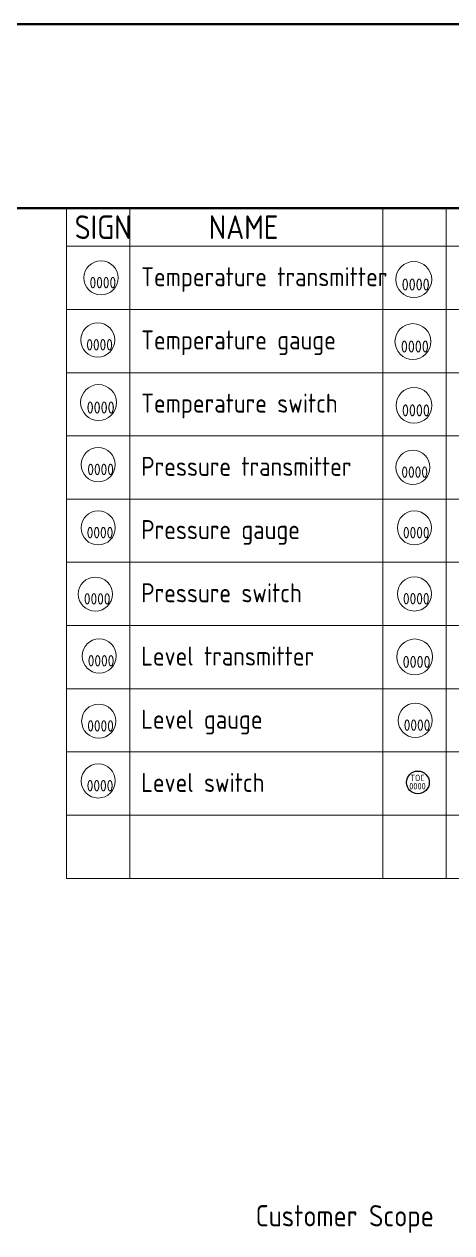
# Model space of a CAD drawing. Header units: millimetres. Extents: x -68339142 to 208, y -167 to 82456658.
# Drawn here: x -68336225 to -68335719, y 82451187 to 82452619 of the extents above; entities that cross this region are included whole.
import ezdxf

# ---------------------------------------------------------------- set-up
doc = ezdxf.new("R2010")
doc.units = ezdxf.units.MM
doc.header["$MEASUREMENT"] = 0
for name, color, linetype, lineweight in [('Border (ISO)', 7, 'Continuous', 50), ('Langurage', 7, 'Continuous', 0), ('图层15动态设备', 7, 'Continuous', 9), ('图框', 7, 'Continuous', 9)]:
    doc.layers.add(name, color=color, linetype=linetype, lineweight=lineweight)
doc.styles.get("Standard").update_dxf_attribs({"font": 'gbenor.shx', "bigfont": 'gbcbig.shx'})

# ---------------------------------------------------------------- blocks, each defined once
blk = doc.blocks.new('Borders A3')
at = {"layer": 'Border (ISO)'}
for p, q in [((0, 297), (420, 297)), ((9.999999999999993, 286.9999999999999), (410, 286.9999999999999))]:
    blk.add_line(p, q, dxfattribs=at)
blk = doc.blocks.new('*U69')
at = {"color": 1, "linetype": 'ByBlock', "lineweight": 9}
blk.add_circle((13.5, -1.8e-15), 13.5, dxfattribs=at)
at = {"color": 1, "linetype": 'ByBlock', "lineweight": 9, "flags": 1}
for tag, p in [('YQJ_ITEMID', (24.38943776185624, 7.984361569487646)), ('YQJ_CLASS_NAME', (24.3999337322457, 3.682376766385232)), ('供电电源', (24.91061420759434, -5.225861052161235)), ('品牌', (24.8201266641081, -0.6865745397071805)), ('量程上限', (24.77570711221415, -14.9326032799006)), ('控制方式', (25.04552130297452, -9.989354953061365)), ('量程下限', (24.64080013634884, -19.96572891749793)), ('输入信号类型2', (24.41907406160681, -30.47782268224296)), ('输入信号类型1', (24.5918368282837, -25.28992703947256))]:
    blk.add_attdef(tag, p, '', height=5, dxfattribs=at)
at = {"color": 1, "linetype": 'ByBlock', "lineweight": 13}
blk.add_attdef('YQJ_NO', (4.419494115506676, -8.260460470582805), '', height=9, dxfattribs=at)
at = {"color": 1, "linetype": 'ByBlock', "lineweight": 13, "flags": 2}
blk.add_attdef('YQJ_CODE', (7.181431612304732, -0.3770963063832848), '', height=9, dxfattribs=at)
at = {"color": 1, "linetype": 'ByBlock', "lineweight": 9}
blk.add_attdef('尺寸', (-11.61090940447393, -20.93206571894052), '', height=6.3, dxfattribs=at)
blk = doc.blocks.new('*U68')
at = {"color": 1, "linetype": 'ByBlock', "lineweight": 9}
blk.add_circle((2.5e-15, 13.5), 13.5, dxfattribs=at)
at = {"color": 1, "linetype": 'ByBlock', "lineweight": 13, "flags": 2}
blk.add_attdef('YQJ_CODE', (-5.234884717686508, 13.23119865297995), '', height=9, dxfattribs=at)
at = {"color": 1, "linetype": 'ByBlock', "lineweight": 13}
blk.add_attdef('YQJ_NO', (-8.605544454649497, 5.239539529417197), '', height=9, dxfattribs=at)
at = {"color": 1, "linetype": 'ByBlock', "lineweight": 9, "flags": 1}
for tag, p in [('YQJ_ITEMID', (25.00368285898367, 7.984361569487646)), ('YQJ_CLASS_NAME', (25.01417882937312, 3.682376766385232)), ('供电电源', (25.52485930472176, -5.225861052161235)), ('品牌', (25.43437176123552, -0.6865745397071805)), ('量程上限', (25.38995220934157, -14.9326032799006)), ('控制方式', (25.65976640010194, -9.989354953061365)), ('量程下限', (25.25504523347627, -19.96572891749793)), ('输入信号类型2', (25.03331915873423, -30.47782268224296)), ('输入信号类型1', (25.20608192541113, -25.28992703947256))]:
    blk.add_attdef(tag, p, '', height=5, dxfattribs=at)
at = {"color": 1, "linetype": 'ByBlock', "lineweight": 9}
blk.add_attdef('尺寸', (-11.61090940447393, -20.93206571894052), '', height=6.3, dxfattribs=at)
blk = doc.blocks.new('*U67')
at = {"color": 1, "linetype": 'ByBlock', "lineweight": 9}
blk.add_circle((2.5e-15, 13.5), 13.5, dxfattribs=at)
at = {"color": 1, "linetype": 'ByBlock', "lineweight": 13, "flags": 2}
blk.add_attdef('YQJ_CODE', (-6.469249383496933, 13.23119865297995), '', height=9, dxfattribs=at)
at = {"color": 1, "linetype": 'ByBlock', "lineweight": 13}
blk.add_attdef('YQJ_NO', (-9.080505884493322, 5.239539529417197), '', height=9, dxfattribs=at)
at = {"color": 1, "linetype": 'ByBlock', "lineweight": 9, "flags": 1}
for tag, p in [('YQJ_ITEMID', (23.25464417363037, 7.984361569487646)), ('YQJ_CLASS_NAME', (23.26514014401982, 3.682376766385232)), ('供电电源', (23.77582061936846, -5.225861052161235)), ('品牌', (23.68533307588223, -0.6865745397071805)), ('量程上限', (23.64091352398827, -14.9326032799006)), ('控制方式', (23.91072771474865, -9.989354953061365)), ('量程下限', (23.50600654812297, -19.96572891749793)), ('输入信号类型2', (23.28428047338093, -30.47782268224296)), ('输入信号类型1', (23.45704324005783, -25.28992703947256))]:
    blk.add_attdef(tag, p, '', height=5, dxfattribs=at)
at = {"color": 1, "linetype": 'ByBlock', "lineweight": 9}
blk.add_attdef('尺寸', (-11.61090940447393, -20.93206571894052), '', height=6.3, dxfattribs=at)
blk = doc.blocks.new('*U226')
at = {"color": 1, "linetype": 'ByBlock', "lineweight": 9}
blk.add_circle((2.5e-15, 13.5), 13.5, dxfattribs=at)
at = {"color": 1, "linetype": 'ByBlock', "lineweight": 13, "flags": 2}
blk.add_attdef('YQJ_CODE', (-6.047647470191439, 12.96046075160407), '', height=9, dxfattribs=at)
at = {"color": 1, "linetype": 'ByBlock', "lineweight": 13}
blk.add_attdef('YQJ_NO', (-9.080505884493322, 5.239539529417197), '', height=9, dxfattribs=at)
at = {"color": 1, "linetype": 'ByBlock', "lineweight": 9, "flags": 1}
for tag, p in [('YQJ_ITEMID', (23.77519296115133, 7.984361569487646)), ('YQJ_CLASS_NAME', (23.78568893154079, 3.682376766385232)), ('供电电源', (24.29636940688943, -5.225861052161235)), ('品牌', (24.20588186340319, -0.6865745397071805)), ('量程上限', (24.16146231150924, -14.9326032799006)), ('控制方式', (24.43127650226961, -9.989354953061365)), ('量程下限', (24.02655533564393, -19.96572891749793)), ('输入信号类型2', (23.8048292609019, -30.47782268224296)), ('输入信号类型1', (23.97759202757879, -25.28992703947256))]:
    blk.add_attdef(tag, p, '', height=5, dxfattribs=at)
at = {"color": 1, "linetype": 'ByBlock', "lineweight": 9}
blk.add_attdef('尺寸', (-8.497108270957689, -12.81824943221918), '', height=6.3, dxfattribs=at)
blk = doc.blocks.new('*U227')
at = {"color": 1, "linetype": 'ByBlock', "lineweight": 9}
blk.add_circle((2.5e-15, 13.5), 13.5, dxfattribs=at)
at = {"color": 1, "linetype": 'ByBlock', "lineweight": 13, "flags": 2}
blk.add_attdef('YQJ_CODE', (-6.456933801984994, 14.10388968400402), '', height=9, dxfattribs=at)
at = {"color": 1, "linetype": 'ByBlock', "lineweight": 13}
blk.add_attdef('YQJ_NO', (-9.080505884493322, 5.239539529417197), '', height=9, dxfattribs=at)
at = {"color": 1, "linetype": 'ByBlock', "lineweight": 9, "flags": 1}
for tag, p in [('YQJ_ITEMID', (24.91794100715924, 7.984361569487646)), ('YQJ_CLASS_NAME', (24.9284369775487, 3.682376766385232)), ('供电电源', (25.43911745289734, -5.225861052161235)), ('品牌', (25.3486299094111, -0.6865745397071805)), ('控制方式', (25.57402454827752, -9.989354953061365)), ('量程下限', (25.16930338165184, -19.96572891749793)), ('量程上限', (25.30421035751715, -14.9326032799006)), ('输入信号类型2', (24.94757730690981, -30.47782268224296)), ('输入信号类型1', (25.1203400735867, -25.28992703947256))]:
    blk.add_attdef(tag, p, '', height=5, dxfattribs=at)
at = {"color": 1, "linetype": 'ByBlock', "lineweight": 9}
blk.add_attdef('尺寸', (-8.497108270957689, -12.81824943221918), '', height=6.3, dxfattribs=at)
blk = doc.blocks.new('*U114')
at = {"color": 1, "linetype": 'ByBlock', "lineweight": 9}
blk.add_circle((2.5e-15, 13.5), 13.5, dxfattribs=at)
at = {"color": 1, "linetype": 'ByBlock', "lineweight": 13, "flags": 2}
blk.add_attdef('YQJ_CODE', (-6.456933801984994, 14.10388968400402), '', height=9, dxfattribs=at)
at = {"color": 1, "linetype": 'ByBlock', "lineweight": 13}
blk.add_attdef('YQJ_NO', (-9.080505884493322, 5.239539529417197), '', height=9, dxfattribs=at)
at = {"color": 1, "linetype": 'ByBlock', "lineweight": 9, "flags": 1}
for tag, p in [('YQJ_ITEMID', (24.91794100715924, 7.984361569487646)), ('YQJ_CLASS_NAME', (24.9284369775487, 3.682376766385232)), ('供电电源', (25.43911745289734, -5.225861052161235)), ('品牌', (25.3486299094111, -0.6865745397071805)), ('量程上限', (25.30421035751715, -14.9326032799006)), ('控制方式', (25.57402454827752, -9.989354953061365)), ('量程下限', (25.16930338165184, -19.96572891749793)), ('输入信号类型2', (24.94757730690981, -30.47782268224296)), ('输入信号类型1', (25.1203400735867, -25.28992703947256))]:
    blk.add_attdef(tag, p, '', height=5, dxfattribs=at)
at = {"color": 1, "linetype": 'ByBlock', "lineweight": 9}
blk.add_attdef('尺寸', (-11.61090940447393, -20.93206571894052), '', height=6.3, dxfattribs=at)
blk = doc.blocks.new('*U113')
at = {"color": 1, "linetype": 'ByBlock', "lineweight": 9}
blk.add_circle((13.88407585491368, -0.1131624095753085), 13.5, dxfattribs=at)
at = {"color": 1, "linetype": 'ByBlock', "lineweight": 9, "flags": 1}
for tag, p in [('YQJ_ITEMID', (24.91794100715924, 7.984361569487646)), ('YQJ_CLASS_NAME', (24.9284369775487, 3.682376766385232)), ('供电电源', (25.43911745289734, -5.225861052161235)), ('品牌', (25.3486299094111, -0.6865745397071805)), ('量程上限', (25.30421035751715, -14.9326032799006)), ('控制方式', (25.57402454827752, -9.989354953061365)), ('量程下限', (25.16930338165184, -19.96572891749793)), ('输入信号类型2', (24.94757730690981, -30.47782268224296)), ('输入信号类型1', (25.1203400735867, -25.28992703947256))]:
    blk.add_attdef(tag, p, '', height=5, dxfattribs=at)
at = {"color": 1, "linetype": 'ByBlock', "lineweight": 13}
blk.add_attdef('YQJ_NO', (4.803569970420357, -8.373622880158111), '', height=9, dxfattribs=at)
at = {"color": 1, "linetype": 'ByBlock', "lineweight": 13, "flags": 2}
blk.add_attdef('YQJ_CODE', (7.427142052928684, 0.4907272744287167), '', height=9, dxfattribs=at)
at = {"color": 1, "linetype": 'ByBlock', "lineweight": 9}
blk.add_attdef('尺寸', (-11.61090940447393, -20.93206571894052), '', height=6.3, dxfattribs=at)
blk = doc.blocks.new('*U66')
at = {"color": 1, "linetype": 'ByBlock', "lineweight": 9}
blk.add_circle((-13.5, 0), 13.5, dxfattribs=at)
at = {"color": 1, "linetype": 'ByBlock', "lineweight": 13, "flags": 2}
blk.add_attdef('YQJ_CODE', (-19.956933801985, 0.6038896840040238), '', height=9, dxfattribs=at)
at = {"color": 1, "linetype": 'ByBlock', "lineweight": 9, "flags": 1}
for tag, p in [('YQJ_ITEMID', (24.91794100715924, 7.984361569487646)), ('YQJ_CLASS_NAME', (24.9284369775487, 3.682376766385232)), ('供电电源', (25.43911745289734, -5.225861052161235)), ('品牌', (25.3486299094111, -0.6865745397071805)), ('控制方式', (25.57402454827752, -9.989354953061365)), ('量程下限', (25.16930338165184, -19.96572891749793)), ('量程上限', (25.30421035751715, -14.9326032799006)), ('输入信号类型2', (24.94757730690981, -30.47782268224296)), ('输入信号类型1', (25.1203400735867, -25.28992703947256))]:
    blk.add_attdef(tag, p, '', height=5, dxfattribs=at)
at = {"color": 1, "linetype": 'ByBlock', "lineweight": 13}
blk.add_attdef('YQJ_NO', (-22.58050588449332, -8.260460470582803), '', height=9, dxfattribs=at)
at = {"color": 1, "linetype": 'ByBlock', "lineweight": 9}
blk.add_attdef('尺寸', (-8.497108270957689, -12.81824943221918), '', height=6.3, dxfattribs=at)
blk = doc.blocks.new('*U225')
at = {"color": 1, "linetype": 'ByBlock', "lineweight": 9}
blk.add_circle((-13.5, 0), 13.5, dxfattribs=at)
at = {"color": 1, "linetype": 'ByBlock', "lineweight": 13, "flags": 2}
blk.add_attdef('YQJ_CODE', (-19.956933801985, 0.6038896840040252), '', height=9, dxfattribs=at)
at = {"color": 1, "linetype": 'ByBlock', "lineweight": 9, "flags": 1}
for tag, p in [('YQJ_ITEMID', (24.91794100715924, 7.984361569487646)), ('YQJ_CLASS_NAME', (24.9284369775487, 3.682376766385232)), ('供电电源', (25.43911745289734, -5.225861052161235)), ('品牌', (25.3486299094111, -0.6865745397071805)), ('控制方式', (25.57402454827752, -9.989354953061365)), ('量程下限', (25.16930338165184, -19.96572891749793)), ('量程上限', (25.30421035751715, -14.9326032799006)), ('输入信号类型2', (24.94757730690981, -30.47782268224296)), ('输入信号类型1', (25.1203400735867, -25.28992703947256))]:
    blk.add_attdef(tag, p, '', height=5, dxfattribs=at)
at = {"color": 1, "linetype": 'ByBlock', "lineweight": 13}
blk.add_attdef('YQJ_NO', (-22.58050588449332, -8.260460470582803), '', height=9, dxfattribs=at)
at = {"color": 1, "linetype": 'ByBlock', "lineweight": 9}
blk.add_attdef('尺寸', (-8.497108270957689, -12.81824943221918), '', height=6.3, dxfattribs=at)
blk = doc.blocks.new('*U70')
at = {"color": 1, "linetype": 'ByBlock', "lineweight": 9}
blk.add_circle((-13.5, 0), 13.5, dxfattribs=at)
at = {"color": 1, "linetype": 'ByBlock', "lineweight": 9, "flags": 1}
for tag, p in [('YQJ_ITEMID', (23.94786472020496, 7.984361569487646)), ('YQJ_CLASS_NAME', (23.95836069059442, 3.682376766385232)), ('供电电源', (24.46904116594305, -5.225861052161235)), ('品牌', (24.37855362245682, -0.6865745397071805)), ('量程上限', (24.33413407056287, -14.9326032799006)), ('控制方式', (24.60394826132324, -9.989354953061365)), ('量程下限', (24.19922709469756, -19.96572891749793)), ('输入信号类型2', (23.97750101995553, -30.47782268224296)), ('输入信号类型1', (24.15026378663242, -25.28992703947256))]:
    blk.add_attdef(tag, p, '', height=5, dxfattribs=at)
at = {"color": 1, "linetype": 'ByBlock', "lineweight": 13}
blk.add_attdef('YQJ_NO', (-22.58050588449332, -8.260460470582803), '', height=9, dxfattribs=at)
at = {"color": 1, "linetype": 'ByBlock', "lineweight": 13, "flags": 2}
blk.add_attdef('YQJ_CODE', (-20.25204196241611, -0.2688013470200534), '', height=9, dxfattribs=at)
at = {"color": 1, "linetype": 'ByBlock', "lineweight": 9}
blk.add_attdef('尺寸', (-11.61090940447393, -20.93206571894052), '', height=6.3, dxfattribs=at)
blk = doc.blocks.new('*U222')
at = {"color": 1, "linetype": 'ByBlock', "lineweight": 9}
blk.add_circle((2.5e-15, 13.5), 13.5, dxfattribs=at)
at = {"color": 1, "linetype": 'ByBlock', "lineweight": 13, "flags": 2}
blk.add_attdef('YQJ_CODE', (-6.456933801984994, 14.10388968400402), '', height=9, dxfattribs=at)
at = {"color": 1, "linetype": 'ByBlock', "lineweight": 13}
blk.add_attdef('YQJ_NO', (-9.080505884493322, 5.239539529417197), '', height=9, dxfattribs=at)
at = {"color": 1, "linetype": 'ByBlock', "lineweight": 9, "flags": 1}
for tag, p in [('YQJ_ITEMID', (24.91794100715924, 7.984361569487646)), ('YQJ_CLASS_NAME', (24.9284369775487, 3.682376766385232)), ('供电电源', (25.43911745289734, -5.225861052161235)), ('品牌', (25.3486299094111, -0.6865745397071805)), ('量程上限', (25.30421035751715, -14.9326032799006)), ('控制方式', (25.57402454827752, -9.989354953061365)), ('量程下限', (25.16930338165184, -19.96572891749793)), ('输入信号类型2', (24.94757730690981, -30.47782268224296)), ('输入信号类型1', (25.1203400735867, -25.28992703947256))]:
    blk.add_attdef(tag, p, '', height=5, dxfattribs=at)
at = {"color": 1, "linetype": 'ByBlock', "lineweight": 9}
blk.add_attdef('尺寸', (-11.61090940447393, -20.93206571894052), '', height=6.3, dxfattribs=at)
blk = doc.blocks.new('*U223')
at = {"color": 1, "linetype": 'ByBlock', "lineweight": 9}
blk.add_circle((2.5e-15, 13.5), 13.5, dxfattribs=at)
at = {"color": 1, "linetype": 'ByBlock', "lineweight": 13, "flags": 2}
blk.add_attdef('YQJ_CODE', (-6.456933801984994, 14.10388968400402), '', height=9, dxfattribs=at)
at = {"color": 1, "linetype": 'ByBlock', "lineweight": 13}
blk.add_attdef('YQJ_NO', (-9.080505884493322, 5.239539529417197), '', height=9, dxfattribs=at)
at = {"color": 1, "linetype": 'ByBlock', "lineweight": 9, "flags": 1}
for tag, p in [('YQJ_ITEMID', (24.91794100715924, 7.984361569487646)), ('YQJ_CLASS_NAME', (24.9284369775487, 3.682376766385232)), ('供电电源', (25.43911745289734, -5.225861052161235)), ('品牌', (25.3486299094111, -0.6865745397071805)), ('控制方式', (25.57402454827752, -9.989354953061365)), ('量程下限', (25.16930338165184, -19.96572891749793)), ('量程上限', (25.30421035751715, -14.9326032799006)), ('输入信号类型2', (24.94757730690981, -30.47782268224296)), ('输入信号类型1', (25.1203400735867, -25.28992703947256))]:
    blk.add_attdef(tag, p, '', height=5, dxfattribs=at)
at = {"color": 1, "linetype": 'ByBlock', "lineweight": 9}
blk.add_attdef('尺寸', (-8.497108270957689, -12.81824943221918), '', height=6.3, dxfattribs=at)
blk = doc.blocks.new('*U224')
at = {"color": 1, "linetype": 'ByBlock', "lineweight": 9}
blk.add_circle((13.5, -1.7e-15), 13.5, dxfattribs=at)
at = {"color": 1, "linetype": 'ByBlock', "lineweight": 13, "flags": 2}
blk.add_attdef('YQJ_CODE', (7.043066198015004, 0.6038896840040235), '', height=9, dxfattribs=at)
at = {"color": 1, "linetype": 'ByBlock', "lineweight": 9, "flags": 1}
for tag, p in [('YQJ_ITEMID', (24.91794100715924, 7.984361569487646)), ('YQJ_CLASS_NAME', (24.9284369775487, 3.682376766385232)), ('供电电源', (25.43911745289734, -5.225861052161235)), ('品牌', (25.3486299094111, -0.6865745397071805)), ('量程上限', (25.30421035751715, -14.9326032799006)), ('控制方式', (25.57402454827752, -9.989354953061365)), ('量程下限', (25.16930338165184, -19.96572891749793)), ('输入信号类型2', (24.94757730690981, -30.47782268224296)), ('输入信号类型1', (25.1203400735867, -25.28992703947256))]:
    blk.add_attdef(tag, p, '', height=5, dxfattribs=at)
at = {"color": 1, "linetype": 'ByBlock', "lineweight": 13}
blk.add_attdef('YQJ_NO', (4.419494115506676, -8.260460470582805), '', height=9, dxfattribs=at)
at = {"color": 1, "linetype": 'ByBlock', "lineweight": 9}
blk.add_attdef('尺寸', (-11.61090940447393, -20.93206571894052), '', height=6.3, dxfattribs=at)
blk = doc.blocks.new('*U219')
at = {"color": 1, "linetype": 'ByBlock', "lineweight": 9}
blk.add_circle((-13.5, 0), 13.5, dxfattribs=at)
at = {"color": 1, "linetype": 'ByBlock', "lineweight": 13, "flags": 2}
blk.add_attdef('YQJ_CODE', (-19.956933801985, 0.6038896840040238), '', height=9, dxfattribs=at)
at = {"color": 1, "linetype": 'ByBlock', "lineweight": 9, "flags": 1}
for tag, p in [('YQJ_ITEMID', (24.91794100715924, 7.984361569487646)), ('YQJ_CLASS_NAME', (24.9284369775487, 3.682376766385232)), ('供电电源', (25.43911745289734, -5.225861052161235)), ('品牌', (25.3486299094111, -0.6865745397071805)), ('量程上限', (25.30421035751715, -14.9326032799006)), ('控制方式', (25.57402454827752, -9.989354953061365)), ('量程下限', (25.16930338165184, -19.96572891749793)), ('输入信号类型2', (24.94757730690981, -30.47782268224296)), ('输入信号类型1', (25.1203400735867, -25.28992703947256))]:
    blk.add_attdef(tag, p, '', height=5, dxfattribs=at)
at = {"color": 1, "linetype": 'ByBlock', "lineweight": 13}
blk.add_attdef('YQJ_NO', (-22.58050588449332, -8.260460470582803), '', height=9, dxfattribs=at)
at = {"color": 1, "linetype": 'ByBlock', "lineweight": 9}
blk.add_attdef('尺寸', (-8.497108270957689, -12.81824943221918), '', height=6.3, dxfattribs=at)
blk = doc.blocks.new('*U220')
at = {"color": 1, "linetype": 'ByBlock', "lineweight": 9}
blk.add_circle((2.5e-15, 13.5), 13.5, dxfattribs=at)
at = {"color": 1, "linetype": 'ByBlock', "lineweight": 13, "flags": 2}
blk.add_attdef('YQJ_CODE', (-5.669102071999076, 13.23119865297995), '', height=9, dxfattribs=at)
at = {"color": 1, "linetype": 'ByBlock', "lineweight": 13}
blk.add_attdef('YQJ_NO', (-8.927155498939827, 5.239539529417197), '', height=9, dxfattribs=at)
at = {"color": 1, "linetype": 'ByBlock', "lineweight": 9, "flags": 1}
for tag, p in [('YQJ_ITEMID', (24.75798511655375, 7.984361569487646)), ('YQJ_CLASS_NAME', (24.76848108694321, 3.682376766385232)), ('供电电源', (25.27916156229185, -5.225861052161235)), ('品牌', (25.18867401880561, -0.6865745397071805)), ('控制方式', (25.41406865767203, -9.989354953061365)), ('量程下限', (25.00934749104636, -19.96572891749793)), ('量程上限', (25.14425446691166, -14.9326032799006)), ('输入信号类型2', (24.78762141630432, -30.47782268224296)), ('输入信号类型1', (24.96038418298122, -25.28992703947256))]:
    blk.add_attdef(tag, p, '', height=5, dxfattribs=at)
at = {"color": 1, "linetype": 'ByBlock', "lineweight": 9}
blk.add_attdef('尺寸', (-8.497108270957689, -12.81824943221918), '', height=6.3, dxfattribs=at)
blk = doc.blocks.new('*U221')
at = {"color": 1, "linetype": 'ByBlock', "lineweight": 9}
blk.add_circle((13.5, -1.8e-15), 13.5, dxfattribs=at)
at = {"color": 1, "linetype": 'ByBlock', "lineweight": 13, "flags": 2}
blk.add_attdef('YQJ_CODE', (7.043066198015004, 0.603889684004022), '', height=9, dxfattribs=at)
at = {"color": 1, "linetype": 'ByBlock', "lineweight": 9, "flags": 1}
for tag, p in [('YQJ_ITEMID', (24.91794100715924, 7.984361569487646)), ('YQJ_CLASS_NAME', (24.9284369775487, 3.682376766385232)), ('供电电源', (25.43911745289734, -5.225861052161235)), ('品牌', (25.3486299094111, -0.6865745397071805)), ('量程上限', (25.30421035751715, -14.9326032799006)), ('控制方式', (25.57402454827752, -9.989354953061365)), ('量程下限', (25.16930338165184, -19.96572891749793)), ('输入信号类型2', (24.94757730690981, -30.47782268224296)), ('输入信号类型1', (25.1203400735867, -25.28992703947256))]:
    blk.add_attdef(tag, p, '', height=5, dxfattribs=at)
at = {"color": 1, "linetype": 'ByBlock', "lineweight": 13}
blk.add_attdef('YQJ_NO', (4.419494115506676, -8.260460470582805), '', height=9, dxfattribs=at)
at = {"color": 1, "linetype": 'ByBlock', "lineweight": 9}
blk.add_attdef('尺寸', (-11.61090940447393, -20.93206571894052), '', height=6.3, dxfattribs=at)
blk = doc.blocks.new('*U218')
at = {"color": 1, "linetype": 'ByBlock', "lineweight": 9}
blk.add_circle((2.5e-15, 13.5), 13.5, dxfattribs=at)
at = {"color": 1, "linetype": 'ByBlock', "lineweight": 13, "flags": 2}
blk.add_attdef('YQJ_CODE', (-6.456933801984994, 14.10388968400402), '', height=9, dxfattribs=at)
at = {"color": 1, "linetype": 'ByBlock', "lineweight": 13}
blk.add_attdef('YQJ_NO', (-9.080505884493322, 5.239539529417197), '', height=9, dxfattribs=at)
at = {"color": 1, "linetype": 'ByBlock', "lineweight": 9, "flags": 1}
for tag, p in [('YQJ_ITEMID', (24.91794100715924, 7.984361569487646)), ('YQJ_CLASS_NAME', (24.9284369775487, 3.682376766385232)), ('供电电源', (25.43911745289734, -5.225861052161235)), ('品牌', (25.3486299094111, -0.6865745397071805)), ('量程上限', (25.30421035751715, -14.9326032799006)), ('控制方式', (25.57402454827752, -9.989354953061365)), ('量程下限', (25.16930338165184, -19.96572891749793)), ('输入信号类型2', (24.94757730690981, -30.47782268224296)), ('输入信号类型1', (25.1203400735867, -25.28992703947256))]:
    blk.add_attdef(tag, p, '', height=5, dxfattribs=at)
at = {"color": 1, "linetype": 'ByBlock', "lineweight": 9}
blk.add_attdef('尺寸', (-11.61090940447393, -20.93206571894052), '', height=6.3, dxfattribs=at)

msp = doc.modelspace()

# ---------------------------------------------------------------- linework, layer by layer
msp.add_circle((-68335758.95339115, 82451720.57789588), 13.5)
at = {"layer": '图框', "color": 6, "linetype": 'ByBlock', "lineweight": 9}
for p, q in [((-68335051.05897956, 82452401.17503326), (-68338924.05719475, 82452401.17503326)), ((-68336175.24566579, 82452401.17498659), (-68336175.24566579, 82451606.7496817)), ((-68336100.29988672, 82452401.17498659), (-68336100.29988672, 82451606.7496817)), ((-68335800.51677038, 82452401.17498659), (-68335800.51677038, 82451606.7496817)), ((-68335725.5709913, 82452401.17498659), (-68335725.5709913, 82451606.7496817)), ((-68336175.24566579, 82452356.20747253), (-68335800.51677038, 82452356.20747253)), ((-68335800.51677038, 82452356.20747253), (-68335425.78787498, 82452356.20747253)), ((-68336175.24566579, 82452281.26169343), (-68335800.51677038, 82452281.26169343)), ((-68335800.51677038, 82452281.26169343), (-68335425.78787498, 82452281.26169343)), ((-68336175.24566579, 82452206.31591435), (-68335800.51677038, 82452206.31591435)), ((-68335800.51677038, 82452206.31591435), (-68335425.78787498, 82452206.31591435)), ((-68336175.24566579, 82452131.37013526), (-68335800.51677038, 82452131.37013526)), ((-68335800.51677038, 82452131.37013526), (-68335425.78787498, 82452131.37013526)), ((-68336175.24566579, 82452056.42435616), (-68335800.51677038, 82452056.42435616)), ((-68335800.51677038, 82452056.42435616), (-68335425.78787498, 82452056.42435616)), ((-68336175.24566579, 82451981.4785771), (-68335800.51677038, 82451981.4785771)), ((-68335800.51677038, 82451981.4785771), (-68335425.78787498, 82451981.4785771)), ((-68336175.24566579, 82451906.53279804), (-68335800.51677038, 82451906.53279804)), ((-68335800.51677038, 82451906.53279804), (-68335425.78787498, 82451906.53279804)), ((-68336175.24566579, 82451831.58701895), (-68335800.51677038, 82451831.58701895)), ((-68335800.51677038, 82451831.58701895), (-68335425.78787498, 82451831.58701895)), ((-68336175.24566579, 82451756.64123985), (-68335800.51677038, 82451756.64123985)), ((-68335800.51677038, 82451756.64123985), (-68335425.78787498, 82451756.64123985)), ((-68336175.24566579, 82451681.69546081), (-68335800.51677038, 82451681.69546081)), ((-68335800.51677038, 82451681.69546081), (-68335425.78787498, 82451681.69546081)), ((-68336175.24566579, 82451606.7496817), (-68335800.51677038, 82451606.7496817)), ((-68335800.51677038, 82451606.7496817), (-68335425.78787498, 82451606.7496817))]:
    msp.add_line(p, q, dxfattribs=at)

# ---------------------------------------------------------------- block references
at = {"xscale": 21.8262244274396, "yscale": 21.8262244274396, "zscale": 21.8262244274396}
msp.add_blockref('Borders A3', (-68339142.31943902, 82446137.04862258), dxfattribs=at)
ref = msp.add_blockref('*U69', (-68336154.62812161, 82452318.69926168), dxfattribs=dict(xscale=1.498915581623994, yscale=1.498915581623994, zscale=1.498915581623994))
ref.add_attrib('YQJ_NO', '0000', (-68336148.00367302, 82452306.31752877), dxfattribs={"color": 1, "linetype": 'ByBlock', "lineweight": 13, "height": 13.49024023461594})
ref = msp.add_blockref('*U68', (-68336137.77277619, 82452077.03444542), dxfattribs=dict(xscale=1.498915581623994, yscale=1.498915581623994, zscale=1.498915581623994))
ref.add_attrib('YQJ_NO', '0000', (-68336150.67176086, 82452084.88807286), dxfattribs={"color": 1, "linetype": 'ByBlock', "lineweight": 13, "height": 13.49024023461594})
ref = msp.add_blockref('*U67', (-68336137.77277619, 82452002.08866635), dxfattribs=dict(xscale=1.498915581623994, yscale=1.498915581623994, zscale=1.498915581623994))
ref.add_attrib('YQJ_NO', '0000', (-68336151.38368794, 82452009.9422938), dxfattribs={"color": 1, "linetype": 'ByBlock', "lineweight": 13, "height": 13.49024023461594})
ref = msp.add_blockref('*U114', (-68335763.0438808, 82452002.08866635), dxfattribs=dict(xscale=1.498915581623994, yscale=1.498915581623994, zscale=1.498915581623994))
ref.add_attrib('YQJ_NO', '0000', (-68335776.65479256, 82452009.9422938), dxfattribs={"color": 1, "linetype": 'ByBlock', "lineweight": 13, "height": 13.49024023461594})
ref = msp.add_blockref('*U70', (-68336120.8652463, 82451943.79375984), dxfattribs=dict(xscale=1.498915581623994, yscale=1.498915581623994, zscale=1.498915581623994))
ref.add_attrib('YQJ_NO', '0000', (-68336154.7115184, 82451931.41202693), dxfattribs={"color": 1, "linetype": 'ByBlock', "lineweight": 13, "height": 13.49024023461594})
ref = msp.add_blockref('*U113', (-68336157.33652124, 82451870.5914572), dxfattribs=dict(xscale=1.498915581623994, yscale=1.498915581623994, zscale=1.498915581623994))
ref.add_attrib('YQJ_NO', '0000', (-68336150.13637537, 82451858.04010339), dxfattribs={"color": 1, "linetype": 'ByBlock', "lineweight": 13, "height": 13.49024023461594})
ref = msp.add_blockref('*U218', (-68336137.72804664, 82451702.09362231), dxfattribs=dict(xscale=1.498915581623994, yscale=1.498915581623994, zscale=1.498915581623994))
ref.add_attrib('YQJ_NO', '0000', (-68336151.3389584, 82451709.94724976), dxfattribs={"color": 1, "linetype": 'ByBlock', "lineweight": 13, "height": 13.49024023461594})
at = {"layer": '图层15动态设备', "color": 1, "linetype": 'ByBlock', "lineweight": 9}
ref = msp.add_blockref('*U227', (-68335763.82757407, 82452295.49230757), dxfattribs=dict(at, xscale=1.573861360705193, yscale=1.573861360705193, zscale=1.573861360705193))
ref.add_attrib('YQJ_NO', '0000', (-68335778.11903141, 82452303.73861639), dxfattribs={"layer": '0', "color": 1, "linetype": 'ByBlock', "lineweight": 13, "height": 14.16475224634674})
ref = msp.add_blockref('*U226', (-68336138.26494886, 82452224.81731126), dxfattribs=dict(at, xscale=1.498915581623994, yscale=1.498915581623994, zscale=1.498915581623994))
ref.add_attrib('YQJ_NO', '0000', (-68336151.87586062, 82452232.6709387), dxfattribs={"layer": '0', "color": 1, "linetype": 'ByBlock', "lineweight": 13, "height": 13.49024023461594})
ref = msp.add_blockref('*U66', (-68335743.5930196, 82452243.17629354), dxfattribs=dict(at, xscale=1.573861360705193, yscale=1.573861360705193, zscale=1.573861360705193))
ref.add_attrib('YQJ_NO', '0000', (-68335779.13160533, 82452230.17547399), dxfattribs={"layer": '0', "color": 1, "linetype": 'ByBlock', "lineweight": 13, "height": 14.16475224634674})
ref = msp.add_blockref('*U220', (-68336137.36306149, 82452149.64104597), dxfattribs=dict(at, xscale=1.573861360705193, yscale=1.573861360705193, zscale=1.573861360705193))
ref.add_attrib('YQJ_NO', '0000', (-68336151.41316658, 82452157.88735479), dxfattribs={"layer": '0', "color": 1, "linetype": 'ByBlock', "lineweight": 13, "height": 14.16475224634674})
ref = msp.add_blockref('*U225', (-68335742.32481353, 82452167.5434903), dxfattribs=dict(at, xscale=1.573861360705193, yscale=1.573861360705193, zscale=1.573861360705193))
ref.add_attrib('YQJ_NO', '0000', (-68335777.86339925, 82452154.54267076), dxfattribs={"layer": '0', "color": 1, "linetype": 'ByBlock', "lineweight": 13, "height": 14.16475224634674})
ref = msp.add_blockref('*U219', (-68335744.67083754, 82452094.09746525), dxfattribs=dict(at, xscale=1.498915581623994, yscale=1.498915581623994, zscale=1.498915581623994))
ref.add_attrib('YQJ_NO', '0000', (-68335778.51710965, 82452081.71573234), dxfattribs={"layer": '0', "color": 1, "linetype": 'ByBlock', "lineweight": 13, "height": 13.49024023461594})
ref = msp.add_blockref('*U222', (-68335763.0438808, 82451923.7703272), dxfattribs=dict(at, xscale=1.498915581623994, yscale=1.498915581623994, zscale=1.498915581623994))
ref.add_attrib('YQJ_NO', '0000', (-68335776.65479256, 82451931.62395464), dxfattribs={"layer": '0', "color": 1, "linetype": 'ByBlock', "lineweight": 13, "height": 13.49024023461594})
ref = msp.add_blockref('*U223', (-68335762.72139455, 82451848.13136572), dxfattribs=dict(at, xscale=1.573861360705193, yscale=1.573861360705193, zscale=1.573861360705193))
ref.add_attrib('YQJ_NO', '0000', (-68335777.0128519, 82451856.37767453), dxfattribs={"layer": '0', "color": 1, "linetype": 'ByBlock', "lineweight": 13, "height": 14.16475224634674})
ref = msp.add_blockref('*U221', (-68335782.33434105, 82451794.11412941), dxfattribs=dict(at, xscale=1.498915581623994, yscale=1.498915581623994, zscale=1.498915581623994))
ref.add_attrib('YQJ_NO', '0000', (-68335775.70989245, 82451781.7323965), dxfattribs={"layer": '0', "color": 1, "linetype": 'ByBlock', "lineweight": 13, "height": 13.49024023461594})
ref = msp.add_blockref('*U224', (-68336157.37547557, 82451793.21856037), dxfattribs=dict(at, xscale=1.498915581623994, yscale=1.498915581623994, zscale=1.498915581623994))
ref.add_attrib('YQJ_NO', '0000', (-68336150.75102697, 82451780.83682746), dxfattribs={"layer": '0', "color": 1, "linetype": 'ByBlock', "lineweight": 13, "height": 13.49024023461594})

# ---------------------------------------------------------------- texts
at = {"color": 7, "linetype": 'ByBlock', "lineweight": 9, "attachment_point": 1}
for s, insert, char_height, width in [('SIGN', (-68336165.61904974, 82452392.75760555), 28.04165039264382, 47.71117310201785), ('NAME', (-68336006.73627156, 82452392.75760555), 28.04165039264382, 47.71117310201785), ('Temperature transmitter', (-68336086.77587253, 82452331.28923349), 22.48373372435991, 298.1219332241384), ('Temperature gauge', (-68336086.77587253, 82452256.3434544), 22.48373372435991, 298.1219332241384), ('Temperature switch', (-68336086.77587253, 82452181.3976753), 22.48373372435991, 298.1219332241384), ('Pressure transmitter', (-68336086.77587253, 82452106.45189622), 22.48373372435991, 298.1219332241384), ('Pressure gauge', (-68336086.77587253, 82452031.50611718), 22.48373372435991, 298.1219332241384), ('Pressure switch', (-68336086.77587253, 82451956.56033811), 22.48373372435991, 298.1219332241384), ('Level transmitter', (-68336086.77587253, 82451881.614559), 22.48373372435991, 298.1219332241384), ('Level gauge', (-68336086.77587253, 82451806.66877991), 22.48373372435991, 298.1219332241384), ('Level switch', (-68336086.77587253, 82451731.72300082), 22.48373372435991, 298.1219332241384)]:
    msp.add_mtext(s, dxfattribs=dict(at, insert=insert, char_height=char_height, width=width))
at = {"color": 3, "lineweight": 9, "insert": (-68335951.23075339, 82451219.49542822), "char_height": 25.23241661563618, "width": 237.0751120190341, "attachment_point": 1}
msp.add_mtext('Customer Scope', dxfattribs=at)
at = {"layer": 'Langurage', "lineweight": 9, "char_height": 7.680000000000001, "width": 49.62803695237638, "attachment_point": 5}
for s, insert in [('TOC', (-68335759.41577847, 82451725.92834403)), ('0000', (-68335759.41577847, 82451716.08422594))]:
    msp.add_mtext(s, dxfattribs=dict(at, insert=insert))

doc.saveas('drawing.dxf')
